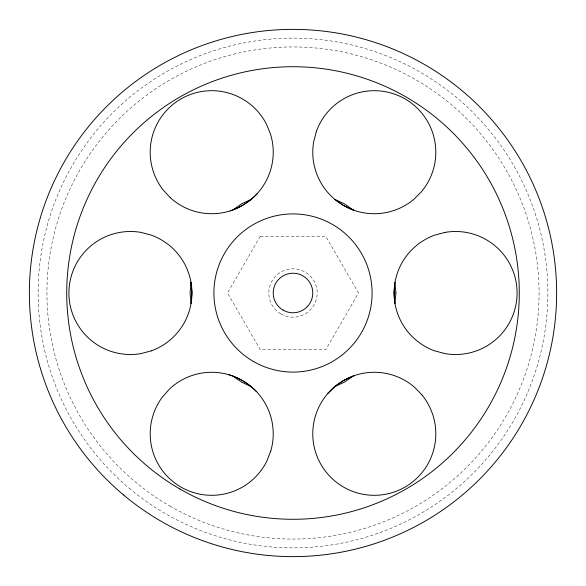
<?xml version="1.0" encoding="UTF-8"?>
<svg xmlns="http://www.w3.org/2000/svg" width="586" height="586" viewBox="0 0 586 586"><rect width="100%" height="100%" fill="white"/><g stroke="black" fill="none" stroke-linecap="round" stroke-linejoin="round"><path stroke-width="0.44" stroke-dasharray="2.93 2.2" d="M260.257 236.283L227.507 293L260.257 349.717L325.743 349.717L358.493 293L325.743 236.283L260.257 236.283M169.969 506.092A246.054 246.054 0 0 0 539.054 293A246.054 246.054 0 0 0 169.969 79.908A246.054 246.054 0 0 0 169.969 506.092M129.169 488.248A254.881 254.881 0 0 0 544.006 337.258A254.881 254.881 0 0 0 205.825 53.494A254.881 254.881 0 0 0 129.169 488.248M280.906 313.942A24.18 24.18 0 0 0 317.18 293A24.18 24.18 0 0 0 280.906 272.058A24.18 24.18 0 0 0 280.906 313.942"/><path stroke-width="0.88" d="M327.948 393.338L335.675 385.903L344.575 379.926L354.384 375.589M257.086 193.746C249.651 201.533 240.443 207.451 230.239 210.865M233.499 209.51L241.549 203.877L250.676 199.621M352.75 376.307L344.451 382.123L335.053 386.504M228.98 374.754C239.242 377.977 248.589 383.669 256.185 391.294M250.493 386.291L241.549 382.123L233.587 376.549M191.007 282.32L190.091 293L191.007 303.68L191.944 293L191.007 282.32M395.909 293L394.993 303.68L394.056 293L394.993 282.32L395.909 293M316.484 131.169L313.708 141.526A61.515 61.515 0 0 0 413.826 199.328L421.407 191.747A61.515 61.515 0 0 0 405.043 98.931A61.515 61.515 0 0 0 316.484 131.169M270.754 451.059L266.857 461.05A61.515 61.515 0 0 1 179.756 486.358A61.515 61.515 0 0 1 162.139 397.374L169.215 389.324A61.515 61.515 0 0 1 270.754 451.059M444.891 232.422L434.534 235.198A61.515 61.515 0 0 0 434.534 350.802L444.891 353.578A61.515 61.515 0 0 0 517.086 293A61.515 61.515 0 0 0 444.891 232.422M151.466 350.802L141.109 353.578A61.515 61.515 0 0 1 68.914 293A61.515 61.515 0 0 1 141.109 232.422L151.466 235.198A61.515 61.515 0 0 1 151.466 350.802M353.248 210.015L343.528 205.481L334.745 199.328L344.451 203.877L353.248 210.015M422.176 395.184L414.742 387.449A61.515 61.515 0 0 0 314.719 418.441A61.515 61.515 0 0 0 387.302 493.917A61.515 61.515 0 0 0 422.176 395.184M170.174 197.577L162.93 189.674A61.515 61.515 0 0 1 178.642 100.338A61.515 61.515 0 0 1 266.264 123.778L270.373 133.681A61.515 61.515 0 0 1 170.174 197.577M283.111 310.126A19.77 19.77 0 0 0 312.77 293A19.77 19.77 0 0 0 283.111 275.874A19.77 19.77 0 0 0 283.111 310.126M123.543 494.958A263.634 263.634 0 0 0 552.627 338.781A263.634 263.634 0 0 0 202.829 45.269A263.634 263.634 0 0 0 123.543 494.958M253.452 361.496A79.088 79.088 0 0 0 372.088 293A79.088 79.088 0 0 0 253.452 224.504A79.088 79.088 0 0 0 253.452 361.496M179.858 488.966A226.284 226.284 0 0 0 519.284 293A226.284 226.284 0 0 0 179.858 97.034A226.284 226.284 0 0 0 179.858 488.966"/></g></svg>
